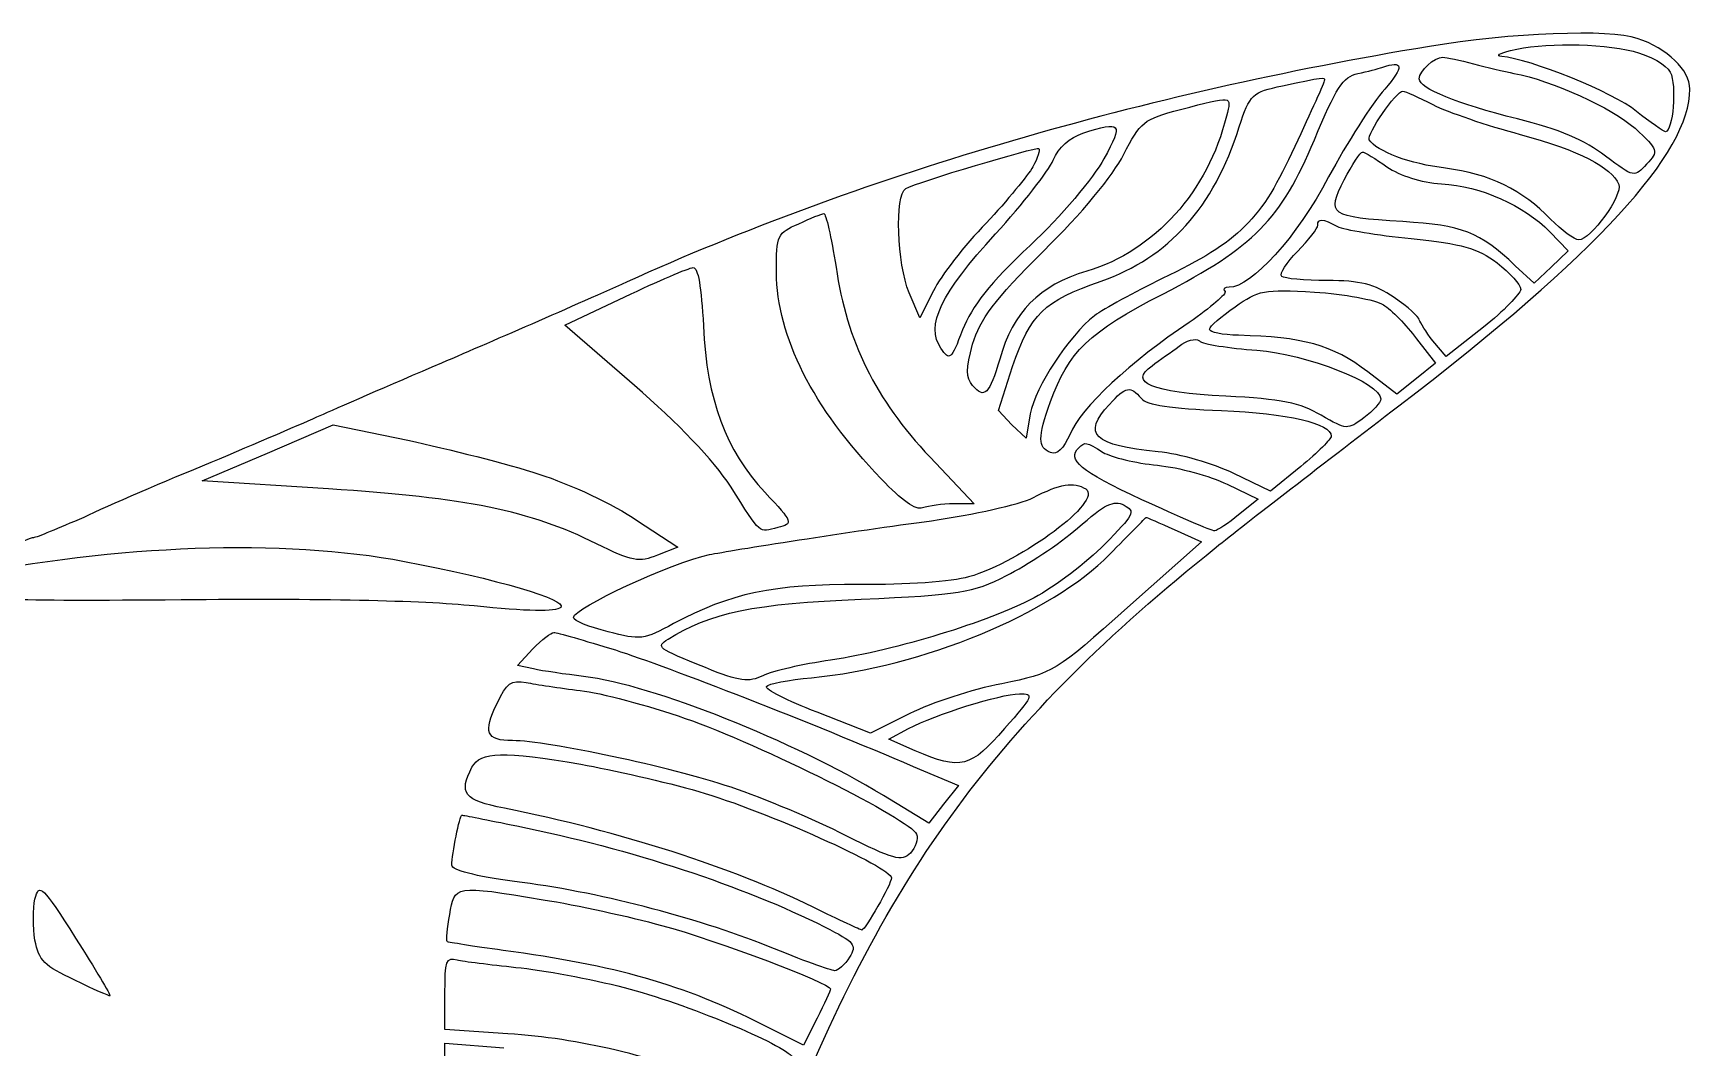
# Model space of a CAD drawing. Header units: millimetres. Extents: x -264 to 389, y -90 to 473.
# Drawn here: x 203.2 to 371.1, y 99 to 201.8 of the extents above; entities that cross this region are included whole.
import ezdxf

# ---------------------------------------------------------------- set-up
doc = ezdxf.new("R2010")
doc.units = ezdxf.units.MM
doc.layers.get('0').update_dxf_attribs({"linetype": 'CONTINUOUS'})

msp = doc.modelspace()

# ---------------------------------------------------------------- linework, layer by layer
for p, q in [((356.9, 181.66), (358.75, 179.74)), ((358.75, 179.74), (357.04, 178.09)), ((355.32, 176.45), (353.4, 178.23)), ((357.04, 178.09), (355.32, 176.45)), ((257.05, 172.2), (263.15, 175.08)), ((293.05, 172.95), (291.96, 175.49)), ((294.43, 175.69), (293.05, 172.95)), ((264.11, 166.09), (257.05, 172.2)), ((350.18, 171.99), (346.41, 169.04)), ((343.39, 170.82), (345.31, 168.36)), ((346.41, 169.04), (345.04, 170.62)), ((301.01, 163.55), (302.45, 168.01)), ((345.31, 168.36), (343.39, 166.78)), ((341.4, 165.2), (338.45, 167.46)), ((343.39, 166.78), (341.4, 165.2)), ((302.38, 162.11), (301.01, 163.55)), ((304.23, 163.21), (303.82, 160.74)), ((226.94, 159.23), (233.59, 162.11)), ((233.59, 162.11), (241.14, 160.54)), ((303.82, 160.74), (302.38, 162.11)), ((220.29, 156.42), (226.94, 159.23)), ((294.08, 158.82), (298.54, 154.09)), ((331.66, 157.86), (328.58, 155.39)), ((233.11, 155.6), (220.29, 156.42)), ((328.58, 155.39), (324.87, 157.18)), ((324.19, 156.08), (327.34, 154.57)), ((327.34, 154.57), (325.36, 152.99)), ((298.54, 154.09), (296.48, 154.09)), ((264.32, 152.44), (268.5, 149.7)), ((318.84, 151.48), (321.58, 150.25)), ((268.5, 149.7), (266.44, 148.88)), ((321.58, 150.25), (314.11, 143.6)), ((252.25, 137.7), (253.83, 139.41)), ((253.89, 137.36), (252.25, 137.7)), ((288.05, 130.84), (282.63, 132.97)), ((292.03, 132.83), (288.05, 130.84)), ((289.9, 130.23), (291.89, 131.32)), ((292.57, 129.06), (289.9, 130.23)), ((292.37, 127.48), (296.96, 125.56)), ((293.95, 121.72), (289.35, 124.53)), ((296.96, 125.56), (295.45, 123.64)), ((295.45, 123.64), (293.95, 121.72)), ((244.91, 100.8), (244.91, 104.51)), ((251.29, 100.39), (244.91, 100.8)), ((281.26, 99.23), (277.14, 101.28)), ((282.63, 101.97), (281.26, 99.23)), ((244.91, 96.21), (244.91, 99.43)), ((244.91, 99.43), (250.88, 98.95))]:
    msp.add_line(p, q)
for points in [[(365.75, 201.27), (363.01, 202.23), (352.86, 201.82), (344.69, 200.45)], [(344.69, 200.45), (315.62, 195.65), (287.84, 187.56), (264.46, 177.07)], [(352.03, 199.42), (351.35, 199.49), (351.83, 199.77), (352.92, 200.04)], [(352.92, 200.04), (356.08, 200.86), (361.91, 200.79), (365.34, 199.97)], [(365.34, 199.97), (367.12, 199.49), (368.7, 198.6), (369.11, 197.84)], [(371.1, 196.13), (371.1, 198.05), (368.83, 200.25), (365.75, 201.27)], [(337.43, 197.71), (338.39, 197.91), (339.55, 198.19), (339.89, 198.32)], [(339.89, 198.32), (342.09, 199.08), (342.16, 198.39), (340.17, 196.13)], [(343.67, 197.16), (343.67, 197.98), (345.17, 199.35), (346.07, 199.35)], [(346.07, 199.35), (346.41, 199.35), (347.85, 199.08), (349.15, 198.67)], [(349.15, 198.67), (350.46, 198.32), (352.31, 197.91), (353.27, 197.71)], [(365.68, 193.87), (363.35, 195.79), (354.84, 199.22), (352.03, 199.42)], [(329.81, 196.47), (334, 197.36), (334.06, 197.36), (334.06, 197.02)], [(334.06, 197.02), (334.06, 196.82), (332.69, 193.8), (331.05, 190.3)], [(333.04, 190.99), (335.23, 196.27), (335.92, 197.36), (337.43, 197.71)], [(353.61, 193.11), (347.51, 194.62), (343.67, 196.2), (343.67, 197.16)], [(353.27, 197.71), (357.11, 197.02), (363.21, 194.21), (365.54, 192.15)], [(369.11, 197.84), (369.79, 196.54), (369.38, 191.81), (368.63, 191.81)], [(319.46, 194.07), (324.81, 195.44), (324.67, 195.51), (324.12, 193.39)], [(325.42, 192.29), (326.52, 195.65), (326.73, 195.79), (329.81, 196.47)], [(340.17, 196.13), (338.87, 194.69), (336.33, 190.64), (334.48, 187.22)], [(338.59, 190.99), (338.32, 191.54), (341.33, 195.92), (342.02, 195.92)], [(341.61, 164.03), (361.63, 179.33), (371.1, 189.62), (371.1, 196.13)], [(342.02, 195.92), (342.23, 195.92), (343.6, 195.31), (345.04, 194.55)], [(324.12, 193.39), (322.27, 185.77), (316.85, 179.74), (309.99, 177.68)], [(313.7, 189.48), (315.41, 192.84), (315.69, 193.04), (319.46, 194.07)], [(345.04, 194.55), (346.55, 193.8), (350.52, 192.43), (353.88, 191.54)], [(368.63, 191.81), (368.42, 191.81), (367.12, 192.77), (365.68, 193.87)], [(306.56, 188.93), (307.11, 190.23), (308.21, 191.19), (309.58, 191.67)], [(309.58, 191.67), (313.49, 192.91), (313.7, 192.7), (311.71, 189.07)], [(311.43, 176.65), (318.29, 179.12), (322.82, 184.06), (325.42, 192.29)], [(362.53, 189.34), (360.54, 190.92), (357.79, 192.08), (353.61, 193.11)], [(353.88, 191.54), (359.92, 189.89), (363.14, 188.24), (363.9, 186.46)], [(365.54, 192.15), (367.94, 189.96), (367.94, 189.82), (366.71, 188.52)], [(291.61, 186.05), (292.71, 186.67), (304.85, 190.3), (305.12, 190.1)], [(305.12, 190.1), (305.26, 189.96), (304.99, 189.14), (304.51, 188.24)], [(331.05, 190.3), (327.62, 182.83), (325.49, 180.7), (317.61, 176.93)], [(317.67, 175.35), (326.86, 180.08), (329.68, 182.96), (333.04, 190.99)], [(346.34, 188.11), (342.77, 188.52), (339.35, 189.82), (338.59, 190.99)], [(304.51, 188.24), (304.03, 187.42), (301.9, 184.81), (299.77, 182.55)], [(300.73, 181.45), (303.48, 184.47), (306.08, 187.83), (306.56, 188.93)], [(311.71, 189.07), (310.68, 187.15), (307.32, 183.17), (304.23, 180.29)], [(305.6, 179.74), (309.38, 183.44), (312.67, 187.42), (313.7, 189.48)], [(336.05, 186.94), (336.88, 188.45), (337.7, 189.75), (337.91, 189.75)], [(337.91, 189.75), (338.11, 189.75), (339.28, 189.07), (340.37, 188.24)], [(340.37, 188.24), (341.75, 187.35), (343.8, 186.67), (345.93, 186.53)], [(356.97, 182.96), (354.23, 185.84), (350.73, 187.56), (346.34, 188.11)], [(366.71, 188.52), (365.47, 187.15), (365.47, 187.15), (362.53, 189.34)], [(334.48, 187.22), (331.25, 181.11), (326.66, 176.04), (324.39, 176.04)], [(342.02, 182.69), (334.54, 183.17), (334.27, 183.37), (336.05, 186.94)], [(345.93, 186.53), (349.91, 186.32), (354.3, 184.33), (356.9, 181.66)], [(363.9, 186.46), (364.31, 185.36), (361.02, 180.84), (359.85, 180.84)], [(291.96, 175.49), (290.72, 178.44), (290.52, 185.36), (291.61, 186.05)], [(280.78, 182.48), (281.94, 183.03), (283.11, 183.51), (283.32, 183.51)], [(283.32, 183.51), (283.52, 183.58), (284.07, 181.11), (284.55, 178.09)], [(278.51, 177.55), (278.51, 181.39), (278.58, 181.52), (280.78, 182.48)], [(299.77, 182.55), (297.58, 180.29), (295.18, 177.2), (294.43, 175.69)], [(295.18, 169.86), (293.6, 172.13), (295.18, 175.42), (300.73, 181.45)], [(331.32, 179.67), (332.49, 180.84), (333.38, 182), (333.38, 182.35)], [(333.38, 182.35), (333.38, 183.03), (333.86, 183.03), (335.37, 182.21)], [(335.37, 182.21), (336.05, 181.87), (339.41, 181.32), (342.84, 180.97)], [(353.4, 178.23), (349.77, 181.66), (347.99, 182.35), (342.02, 182.69)], [(359.85, 180.84), (359.37, 180.84), (358.14, 181.8), (356.97, 182.96)], [(304.23, 180.29), (300.12, 176.45), (298.33, 174.12), (297.37, 171.72)], [(298.4, 170.28), (299.16, 172.81), (300.53, 174.66), (305.6, 179.74)], [(342.84, 180.97), (348.06, 180.43), (349.56, 180.01), (351.55, 178.51)], [(263.15, 175.08), (266.51, 176.65), (269.6, 178.03), (270.08, 178.03)], [(270.08, 178.03), (270.56, 178.09), (270.9, 176.04), (271.11, 172.13)], [(284.55, 178.09), (285.65, 170.55), (288.53, 164.72), (294.08, 158.82)], [(329.74, 177.13), (329.47, 177.41), (330.22, 178.57), (331.32, 179.67)], [(351.55, 178.51), (352.86, 177.48), (353.95, 176.31), (353.95, 175.83)], [(264.46, 177.07), (258.83, 174.53), (249.85, 170.62), (244.57, 168.36)], [(289.14, 156.63), (282.15, 163.83), (278.58, 171.03), (278.51, 177.55)], [(309.99, 177.68), (305.12, 176.24), (302.45, 173.5), (301.15, 168.77)], [(302.45, 168.01), (304.23, 173.29), (305.6, 174.66), (311.43, 176.65)], [(317.61, 176.93), (314.79, 175.56), (311.71, 173.84), (310.75, 173.16)], [(334.34, 176.72), (332.08, 176.72), (329.95, 176.93), (329.74, 177.13)], [(341.13, 175.01), (339.07, 176.38), (337.7, 176.72), (334.34, 176.72)], [(306.29, 164.45), (308.07, 169.45), (310.2, 171.51), (317.67, 175.35)], [(323.98, 175.62), (324.19, 175.42), (322.54, 173.98), (320.35, 172.47)], [(324.39, 176.04), (323.91, 176.04), (323.71, 175.83), (323.98, 175.62)], [(325.01, 174.05), (327.34, 175.76), (327.89, 175.83), (333.04, 175.56)], [(333.04, 175.56), (336.05, 175.35), (339.21, 174.8), (340.03, 174.25)], [(343.67, 172.74), (343.67, 173.02), (342.5, 174.05), (341.13, 175.01)], [(353.95, 175.83), (353.88, 175.35), (352.24, 173.64), (350.18, 171.99)], [(310.75, 173.16), (308.14, 171.1), (304.78, 165.96), (304.23, 163.21)], [(322.41, 171.78), (322.41, 172.06), (323.57, 173.09), (325.01, 174.05)], [(340.03, 174.25), (340.85, 173.77), (342.36, 172.2), (343.39, 170.82)], [(271.11, 172.13), (271.45, 164.65), (273.37, 159.51), (277.35, 155.26)], [(297.37, 171.72), (296.21, 168.63), (296.07, 168.56), (295.18, 169.86)], [(320.35, 172.47), (314.52, 168.63), (309.31, 163.76), (308.28, 161.15)], [(325.36, 171.17), (323.71, 171.24), (322.41, 171.44), (322.41, 171.78)], [(345.04, 170.62), (344.35, 171.51), (343.73, 172.47), (343.67, 172.74)], [(298.4, 166.09), (297.72, 166.92), (297.72, 167.74), (298.4, 170.28)], [(316.58, 168.08), (317.33, 168.63), (318.57, 169.52), (319.32, 170.07)], [(319.32, 170.07), (320.07, 170.69), (320.97, 170.89), (321.38, 170.62)], [(321.38, 170.62), (321.72, 170.28), (324.39, 169.86), (327.21, 169.66)], [(338.45, 167.46), (334.89, 170.21), (331.8, 171.03), (325.36, 171.17)], [(327.21, 169.66), (332.28, 169.25), (339.76, 166.37), (339.76, 164.72)], [(244.57, 168.36), (239.29, 166.09), (233.73, 163.69), (232.22, 163.01)], [(301.15, 168.77), (300.12, 165.2), (299.57, 164.65), (298.4, 166.09)], [(324.05, 165), (316.44, 165.41), (314.18, 166.37), (316.58, 168.08)], [(273.85, 155.87), (272.14, 158.48), (268.5, 162.32), (264.11, 166.09)], [(312.26, 164.17), (313.97, 166.02), (314.38, 166.09), (315.48, 164.79)], [(315.48, 164.79), (316.03, 164.1), (318.5, 163.76), (323.64, 163.55)], [(333.72, 163.07), (331.66, 164.31), (329.68, 164.72), (324.05, 165)], [(339.76, 164.72), (339.76, 164.38), (339, 163.49), (338.04, 162.8)], [(232.22, 163.01), (230.71, 162.32), (225.71, 160.19), (221.18, 158.27)], [(306.29, 159.3), (304.99, 159.85), (304.99, 160.74), (306.29, 164.45)], [(317.19, 159.37), (310.68, 159.99), (309.44, 161.15), (312.26, 164.17)], [(323.09, 149.7), (325.9, 151.96), (334.27, 158.41), (341.61, 164.03)], [(323.64, 163.55), (330.29, 163.28), (334.75, 162.25), (334.75, 160.95)], [(338.04, 162.8), (336.4, 161.57), (336.33, 161.57), (333.72, 163.07)], [(241.14, 160.54), (245.25, 159.65), (251.29, 158.14), (254.44, 157.11)], [(308.28, 161.15), (307.59, 159.65), (306.98, 159.03), (306.29, 159.3)], [(315.55, 154.5), (309.24, 157.45), (307.94, 158.55), (309.17, 159.78)], [(309.17, 159.78), (309.79, 160.4), (309.86, 160.4), (311.64, 159.3)], [(334.75, 160.95), (334.75, 160.67), (333.38, 159.3), (331.66, 157.86)], [(221.18, 158.27), (216.59, 156.42), (210.76, 153.89), (208.29, 152.72)], [(311.64, 159.3), (312.46, 158.82), (314.93, 158.21), (317.13, 158)], [(317.13, 158), (319.32, 157.79), (322.47, 156.9), (324.19, 156.08)], [(324.87, 157.18), (322.82, 158.14), (319.39, 159.17), (317.19, 159.37)], [(254.44, 157.11), (257.6, 156.08), (262.06, 154.02), (264.32, 152.44)], [(293.33, 153.68), (292.64, 153.41), (291.2, 154.43), (289.14, 156.63)], [(260.27, 150.04), (253.48, 153.41), (247.11, 154.71), (233.11, 155.6)], [(278.65, 151.69), (276.66, 151.21), (277.07, 150.8), (273.85, 155.87)], [(277.35, 155.26), (280.23, 152.17), (280.23, 152.1), (278.65, 151.69)], [(294.22, 152.38), (298.47, 152.99), (303.14, 154.02), (304.51, 154.71)], [(309.86, 155.6), (311.71, 154.43), (303.41, 148.26), (297.99, 146.68)], [(304.51, 154.71), (307.32, 156.15), (308.62, 156.35), (309.86, 155.6)], [(322.95, 151.35), (322.61, 151.35), (319.32, 152.79), (315.55, 154.5)], [(296.48, 154.09), (295.32, 154.09), (293.95, 153.89), (293.33, 153.68)], [(309.03, 151.62), (311.84, 154.09), (312.67, 154.5), (313.77, 153.95)], [(313.77, 153.95), (314.93, 153.34), (314.73, 152.99), (311.78, 149.98)], [(325.36, 152.99), (324.33, 152.1), (323.23, 151.42), (322.95, 151.35)], [(208.29, 152.72), (205.75, 151.62), (203.49, 150.66), (203.21, 150.66)], [(271.73, 148.95), (273.78, 149.36), (286.4, 151.35), (294.22, 152.38)], [(301.83, 146.82), (303.89, 147.85), (307.18, 150.04), (309.03, 151.62)], [(312.26, 148.95), (314.25, 151), (315.96, 152.65), (315.96, 152.72)], [(315.96, 152.72), (316.03, 152.72), (317.33, 152.17), (318.84, 151.48)], [(195.53, 146.68), (211.58, 149.98), (228.52, 150.59), (240.8, 148.26)], [(203.21, 150.66), (202.94, 150.66), (201.84, 150.18), (200.68, 149.56)], [(266.44, 148.88), (264.59, 148.12), (263.91, 148.26), (260.27, 150.04)], [(279.34, 90.45), (289.76, 116.78), (300.94, 131.94), (323.09, 149.7)], [(311.78, 149.98), (309.92, 148.12), (306.77, 145.72), (304.64, 144.56)], [(240.8, 148.26), (250.19, 146.48), (257.39, 144.35), (256.64, 143.6)], [(257.94, 142.57), (257.94, 143.53), (267.88, 148.12), (271.73, 148.95)], [(282.08, 136.47), (293.19, 137.49), (306.43, 142.98), (312.26, 148.95)], [(297.99, 146.68), (296.41, 146.2), (291.48, 145.86), (287.02, 145.93)], [(287.09, 144.42), (297.17, 144.9), (298.33, 145.04), (301.83, 146.82)], [(218.16, 144.35), (200.75, 144.22), (196.15, 144.35), (194.5, 145.11)], [(267.54, 140.37), (271.66, 143.05), (276.39, 144.01), (287.09, 144.42)], [(287.02, 145.93), (278.17, 145.93), (273.85, 145.04), (268.09, 141.95)], [(304.64, 144.56), (299.84, 142.09), (290.79, 139.28), (284, 138.25)], [(247.86, 143.74), (242.65, 144.28), (232.02, 144.49), (218.16, 144.35)], [(256.64, 143.6), (256.16, 143.12), (253.21, 143.19), (247.86, 143.74)], [(314.11, 143.6), (306.77, 137.01), (306.63, 136.95), (301.35, 135.85)], [(261.44, 141.13), (259.52, 141.61), (257.94, 142.23), (257.94, 142.57)], [(268.09, 141.95), (265.07, 140.31), (264.73, 140.24), (261.44, 141.13)], [(253.83, 139.41), (254.72, 140.31), (255.68, 141.06), (255.95, 141.06)], [(255.95, 141.06), (256.23, 141.06), (259.04, 140.24), (262.19, 139.28)], [(271.31, 137.49), (266.44, 139.48), (266.24, 139.55), (267.54, 140.37)], [(262.19, 139.28), (267.54, 137.56), (282.15, 131.87), (292.37, 127.48)], [(284, 138.25), (281.19, 137.84), (278.1, 137.15), (277.14, 136.67)], [(250.19, 133.86), (251.15, 135.92), (251.63, 136.26), (253.14, 135.99)], [(258.97, 136.6), (257.12, 136.81), (254.79, 137.15), (253.89, 137.36)], [(289.35, 124.53), (280.16, 130.09), (266.1, 135.71), (258.97, 136.6)], [(277.14, 136.67), (275.7, 135.99), (274.81, 136.05), (271.31, 137.49)], [(277.49, 135.57), (277.62, 135.85), (279.75, 136.26), (282.08, 136.47)], [(253.14, 135.99), (254.1, 135.78), (256.57, 135.44), (258.63, 135.16)], [(258.63, 135.16), (260.68, 134.96), (265.48, 133.65), (269.26, 132.35)], [(282.63, 132.97), (279.61, 134.13), (277.35, 135.3), (277.49, 135.57)], [(291.89, 131.32), (294.7, 132.76), (301.15, 134.82), (303.14, 134.82)], [(301.35, 135.85), (298.4, 135.3), (294.22, 133.93), (292.03, 132.83)], [(303.14, 134.82), (304.64, 134.89), (304.58, 134.61), (301.63, 131.32)], [(251.77, 130.09), (249.09, 130.09), (248.75, 130.91), (250.19, 133.86)], [(269.26, 132.35), (276.94, 129.68), (292.16, 122.06), (292.71, 120.62)], [(301.63, 131.32), (298.2, 127.34), (297.24, 127.07), (292.57, 129.06)], [(273.92, 125.36), (267.82, 127.41), (255.27, 130.09), (251.77, 130.09)], [(247.65, 127.41), (248.55, 128.99), (250.81, 129.06), (258.7, 127.69)], [(258.7, 127.69), (261.85, 127.14), (267.27, 125.9), (270.63, 124.94)], [(250.95, 123.23), (246.83, 124.05), (246.28, 124.74), (247.65, 127.41)], [(270.63, 124.94), (277.42, 122.96), (290.17, 117.26), (290.17, 116.17)], [(285.51, 120.49), (282.42, 122.06), (277.21, 124.26), (273.92, 125.36)], [(282.22, 113.22), (274.13, 117.19), (262.67, 120.9), (250.95, 123.23)], [(245.6, 117.47), (245.6, 118.57), (246.42, 122.54), (246.63, 122.54)], [(246.63, 122.54), (246.76, 122.54), (249.23, 122.06), (252.18, 121.45)], [(252.18, 121.45), (263.77, 119.12), (275.15, 115.34), (283.38, 111.23)], [(292.09, 118.7), (291.2, 117.81), (290.38, 118.02), (285.51, 120.49)], [(292.71, 120.62), (292.92, 120.14), (292.64, 119.25), (292.09, 118.7)], [(251.97, 115.82), (248, 116.37), (245.6, 116.92), (245.6, 117.47)], [(290.17, 116.17), (290.17, 115.55), (287.5, 110.89), (287.16, 110.89)], [(203.35, 114.04), (203.76, 115.69), (204.11, 115.41), (207.47, 110.06)], [(245.39, 112.46), (245.87, 115.41), (245.87, 115.48), (254.85, 113.97)], [(277.69, 109.24), (270.08, 112.26), (260.27, 114.79), (251.97, 115.82)], [(203.35, 109.86), (203.15, 111.16), (203.15, 113.08), (203.35, 114.04)], [(254.85, 113.97), (258.28, 113.42), (263.63, 112.26), (266.86, 111.37)], [(287.16, 110.89), (287.09, 110.89), (284.89, 111.91), (282.22, 113.22)], [(245.12, 109.72), (245.05, 109.86), (245.12, 111.09), (245.39, 112.46)], [(266.86, 111.37), (272.62, 109.79), (284, 105.47), (284, 104.92)], [(283.38, 111.23), (286.47, 109.65), (286.68, 109.38), (285.92, 108.14)], [(207.4, 105.81), (204.31, 107.25), (203.76, 107.8), (203.35, 109.86)], [(207.47, 110.06), (209.45, 106.98), (211.03, 104.3), (210.96, 104.23)], [(250.81, 108.83), (247.79, 109.24), (245.25, 109.65), (245.12, 109.72)], [(284.41, 106.77), (284.07, 106.77), (281.05, 107.87), (277.69, 109.24)], [(244.91, 104.51), (244.91, 107.73), (245.05, 108.21), (246.15, 107.87)], [(246.15, 107.87), (246.76, 107.73), (249.51, 107.39), (252.11, 107.11)], [(277.14, 101.28), (269.19, 105.33), (262.12, 107.32), (250.81, 108.83)], [(285.92, 108.14), (285.44, 107.39), (284.76, 106.77), (284.41, 106.77)], [(210.96, 104.23), (210.96, 104.16), (209.32, 104.85), (207.4, 105.81)], [(252.11, 107.11), (254.79, 106.84), (259.72, 105.95), (263.08, 105.06)], [(263.08, 105.06), (269.26, 103.48), (279.34, 99.3), (280.16, 97.99)], [(284, 104.92), (284, 104.78), (283.38, 103.41), (282.63, 101.97)], [(273.37, 95.18), (265.9, 98.13), (258.56, 99.91), (251.29, 100.39)]]:
    msp.add_open_spline(points, degree=3)

doc.saveas('drawing.dxf')
